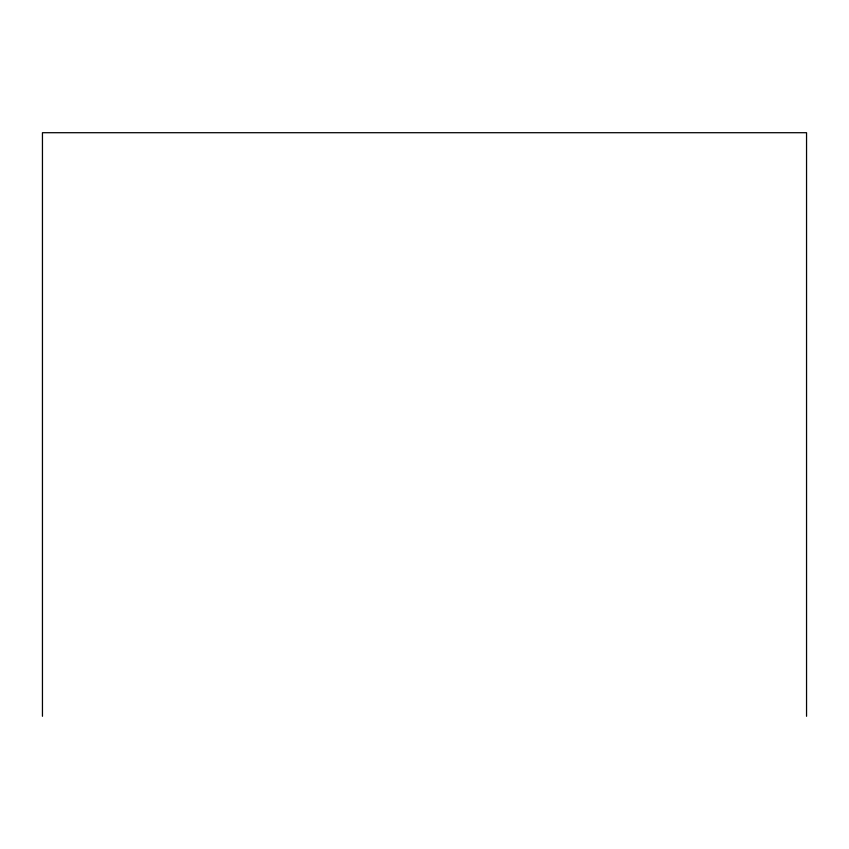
<?xml version="1.0" encoding="UTF-8"?>
<svg xmlns="http://www.w3.org/2000/svg" width="849" height="849" viewBox="0 0 849 849"><rect width="100%" height="100%" fill="white"/><g stroke="black" fill="none" stroke-linecap="round" stroke-linejoin="round"><path stroke-width="1.27" d="M806.55 716.291L806.55 132.709L42.45 132.709L42.45 716.291"/></g></svg>
